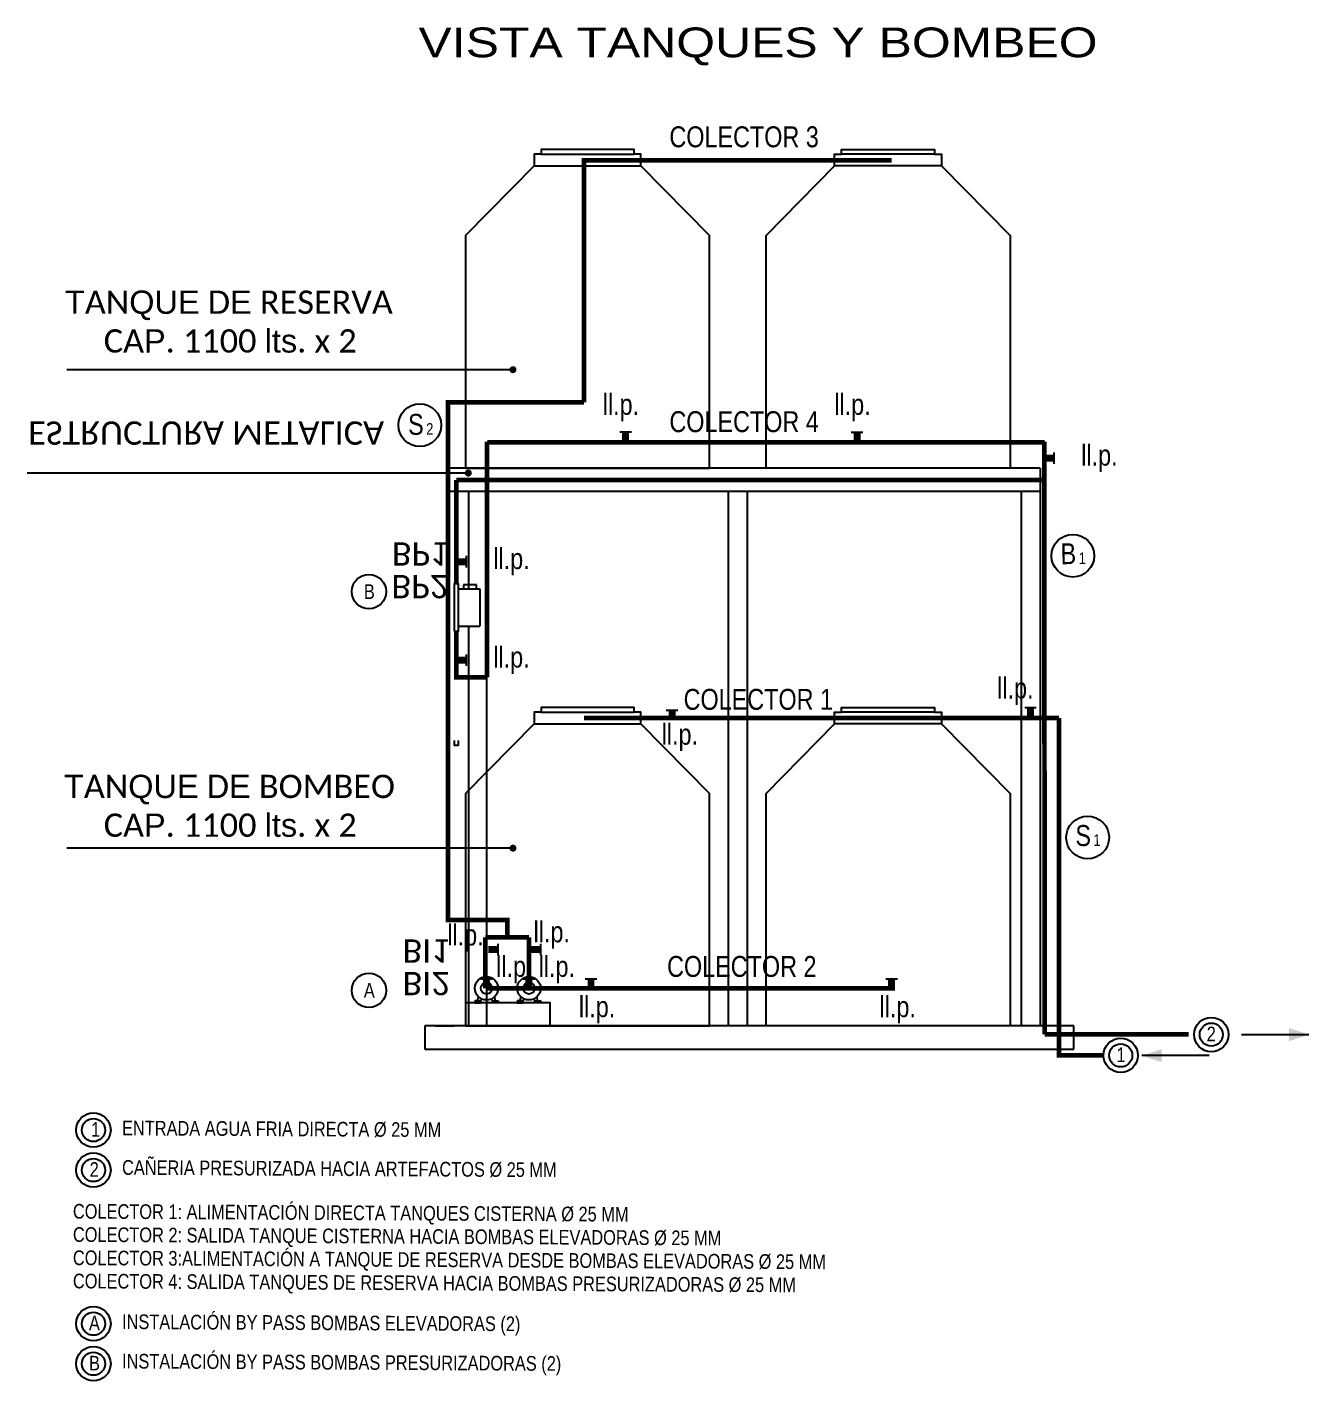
# Model space of a CAD drawing. Header units: metres. Extents: x -22 to 82, y -7 to 32.
# Drawn here: x 57.83 to 63.35, y 4.58 to 10.4 of the extents above; entities that cross this region are included whole.
import ezdxf

# ---------------------------------------------------------------- set-up
doc = ezdxf.new("R2010")
doc.units = ezdxf.units.M
doc.header["$LTSCALE"] = 2
doc.header["$MEASUREMENT"] = 0
doc.linetypes.add('HIDDEN', pattern=[0.375, 0.25, -0.125])
doc.layers.get('0').update_dxf_attribs({"color": 252, "linetype": 'CONTINUOUS'})
for name, color, linetype in [('0_-_CORTES', 252, 'CONTINUOUS'), ('3SA_TEXTO_1-200', 1, 'CONTINUOUS'), ('AGUA_CALIENTE', 240, 'CONTINUOUS'), ('AGUA_FRIA', 170, 'HIDDEN'), ('AGUA_TEXTO', 2, 'CONTINUOUS'), ('AGUA_TEXTO @ 1', 2, 'CONTINUOUS'), ('AGUA_TEXTO @ 1 VP1', 2, 'CONTINUOUS'), ('AGUA_TEXTO @ 1 VP2', 2, 'CONTINUOUS'), ('AGUA_TEXTO @ 1 VP3', 2, 'CONTINUOUS'), ('AGUA_TEXTO @ 1 VP4', 2, 'CONTINUOUS'), ('AGUA_TEXTO @ 1 VP5', 2, 'CONTINUOUS'), ('AGUA_TEXTO @ 1 VPModel', 2, 'CONTINUOUS'), ('CARPINTERIAS', 252, 'CONTINUOUS'), ('ESTRUCTURA', 252, 'CONTINUOUS'), ('PDF2_-FADE-IS-TXT', 7, 'CONTINUOUS')]:
    doc.layers.add(name, color=color, linetype=linetype)
doc.styles.add('ROMANS', font='romans')
doc.styles.add('SANSS___', font='sanss___.ttf')
doc.styles.add('TCH-1-50-CA', font='calibri.ttf', dxfattribs={"height": 0.1})
doc.dimstyles.new('100', dxfattribs={"dimscale": 0, "dimtxt": 0.2, "dimasz": 0.3, "dimexe": 0.05, "dimexo": 0.05, "dimgap": 0.05, "dimtad": 1, "dimzin": 0, "dimdsep": 46, "dimtxsty": 'ROMANS', "dimblk": 'OBLIQUE', "dimcen": 0.9, "dimclrd": 256, "dimclre": 256, "dimclrt": 2, "dimazin": 0, "dimtfac": 1, "dimtmove": 0, "dimatfit": 3, "dimldrblk": 'OBLIQUE', "dimfxl": 1, "dimtolj": 1, "dimtzin": 0, "dimarcsym": 0})

# ---------------------------------------------------------------- blocks, each defined once
blk = doc.blocks.new('TANQ_1000')
at = {"color": 252}
for points in [[(0.325, 1.35), (0.295, 1.35), (0.295, 1.3), (0.725, 1.3), (0.755, 1.3), (0.755, 1.35), (0.725, 1.35)], [(0.525, 1.37), (0.325, 1.37), (0.325, 1.35), (0.725, 1.35), (0.725, 1.37), (0.525, 1.37)], [(0.295, 1.3), (0, 1), (0, 0), (1.05, 0), (1.05, 1), (0.755, 1.3)]]:
    blk.add_lwpolyline(points, dxfattribs=at)
blk = doc.blocks.new('*U50')
at = {"layer": 'AGUA_TEXTO @ 1 VP1', "extrusion": (0, 0, -1), "insert": (59.4023, 8.0846), "char_height": 0.1, "width": 2.110684, "attachment_point": 1, "text_direction": (1, 0, 0), "style": 'TCH-1-50-CA'}
blk.add_mtext('BP1', dxfattribs=at)
at = {"layer": 'AGUA_TEXTO @ 1 VP2', "extrusion": (0, 0, -1), "insert": (59.4023, 8.0846), "char_height": 0.1, "width": 2.110684, "attachment_point": 1, "text_direction": (1, 0, 0), "style": 'TCH-1-50-CA'}
blk.add_mtext('BP1', dxfattribs=at)
at = {"layer": 'AGUA_TEXTO @ 1 VP3', "extrusion": (0, 0, -1), "insert": (59.4023, 8.0846), "char_height": 0.1, "width": 2.110684, "attachment_point": 1, "text_direction": (1, 0, 0), "style": 'TCH-1-50-CA'}
blk.add_mtext('BP1', dxfattribs=at)
at = {"layer": 'AGUA_TEXTO @ 1 VP4', "extrusion": (0, 0, -1), "insert": (59.4023, 8.0846), "char_height": 0.1, "width": 2.110684, "attachment_point": 1, "text_direction": (1, 0, 0), "style": 'TCH-1-50-CA'}
blk.add_mtext('BP1', dxfattribs=at)
at = {"layer": 'AGUA_TEXTO @ 1 VP5', "extrusion": (0, 0, -1), "insert": (59.4023, 8.0846), "char_height": 0.1, "width": 2.110684, "attachment_point": 1, "text_direction": (1, 0, 0), "style": 'TCH-1-50-CA'}
blk.add_mtext('BP1', dxfattribs=at)
at = {"layer": 'AGUA_TEXTO @ 1 VPModel', "extrusion": (0, 0, -1), "insert": (59.4023, 8.0846), "char_height": 0.1, "width": 2.110684, "attachment_point": 1, "text_direction": (1, 0, 0), "style": 'TCH-1-50-CA'}
blk.add_mtext('BP1', dxfattribs=at)
blk = doc.blocks.new('*U51')
at = {"layer": 'AGUA_TEXTO @ 1 VP1', "extrusion": (0, 0, -1), "insert": (59.4006, 7.9443), "char_height": 0.1, "width": 2.110684, "attachment_point": 1, "text_direction": (1, 0, 0), "style": 'TCH-1-50-CA'}
blk.add_mtext('BP2', dxfattribs=at)
at = {"layer": 'AGUA_TEXTO @ 1 VP2', "extrusion": (0, 0, -1), "insert": (59.4006, 7.9443), "char_height": 0.1, "width": 2.110684, "attachment_point": 1, "text_direction": (1, 0, 0), "style": 'TCH-1-50-CA'}
blk.add_mtext('BP2', dxfattribs=at)
at = {"layer": 'AGUA_TEXTO @ 1 VP3', "extrusion": (0, 0, -1), "insert": (59.4006, 7.9443), "char_height": 0.1, "width": 2.110684, "attachment_point": 1, "text_direction": (1, 0, 0), "style": 'TCH-1-50-CA'}
blk.add_mtext('BP2', dxfattribs=at)
at = {"layer": 'AGUA_TEXTO @ 1 VP4', "extrusion": (0, 0, -1), "insert": (59.4006, 7.9443), "char_height": 0.1, "width": 2.110684, "attachment_point": 1, "text_direction": (1, 0, 0), "style": 'TCH-1-50-CA'}
blk.add_mtext('BP2', dxfattribs=at)
at = {"layer": 'AGUA_TEXTO @ 1 VP5', "extrusion": (0, 0, -1), "insert": (59.4006, 7.9443), "char_height": 0.1, "width": 2.110684, "attachment_point": 1, "text_direction": (1, 0, 0), "style": 'TCH-1-50-CA'}
blk.add_mtext('BP2', dxfattribs=at)
at = {"layer": 'AGUA_TEXTO @ 1 VPModel', "extrusion": (0, 0, -1), "insert": (59.4006, 7.9443), "char_height": 0.1, "width": 2.110684, "attachment_point": 1, "text_direction": (1, 0, 0), "style": 'TCH-1-50-CA'}
blk.add_mtext('BP2', dxfattribs=at)
blk = doc.blocks.new('*U52')
at = {"layer": 'AGUA_TEXTO @ 1 VP1', "extrusion": (0, 0, -1), "insert": (59.4484, 6.2366), "char_height": 0.1, "width": 2.110684, "attachment_point": 1, "text_direction": (1, 0, 0), "style": 'TCH-1-50-CA'}
blk.add_mtext('BI2', dxfattribs=at)
at = {"layer": 'AGUA_TEXTO @ 1 VP2', "extrusion": (0, 0, -1), "insert": (59.4484, 6.2366), "char_height": 0.1, "width": 2.110684, "attachment_point": 1, "text_direction": (1, 0, 0), "style": 'TCH-1-50-CA'}
blk.add_mtext('BI2', dxfattribs=at)
at = {"layer": 'AGUA_TEXTO @ 1 VP3', "extrusion": (0, 0, -1), "insert": (59.4484, 6.2366), "char_height": 0.1, "width": 2.110684, "attachment_point": 1, "text_direction": (1, 0, 0), "style": 'TCH-1-50-CA'}
blk.add_mtext('BI2', dxfattribs=at)
at = {"layer": 'AGUA_TEXTO @ 1 VP4', "extrusion": (0, 0, -1), "insert": (59.4484, 6.2366), "char_height": 0.1, "width": 2.110684, "attachment_point": 1, "text_direction": (1, 0, 0), "style": 'TCH-1-50-CA'}
blk.add_mtext('BI2', dxfattribs=at)
at = {"layer": 'AGUA_TEXTO @ 1 VP5', "extrusion": (0, 0, -1), "insert": (59.4484, 6.2366), "char_height": 0.1, "width": 2.110684, "attachment_point": 1, "text_direction": (1, 0, 0), "style": 'TCH-1-50-CA'}
blk.add_mtext('BI2', dxfattribs=at)
at = {"layer": 'AGUA_TEXTO @ 1 VPModel', "extrusion": (0, 0, -1), "insert": (59.4484, 6.2366), "char_height": 0.1, "width": 2.110684, "attachment_point": 1, "text_direction": (1, 0, 0), "style": 'TCH-1-50-CA'}
blk.add_mtext('BI2', dxfattribs=at)
blk = doc.blocks.new('*U53')
at = {"layer": 'AGUA_TEXTO @ 1 VP1', "extrusion": (0, 0, -1), "insert": (59.4484, 6.3764), "char_height": 0.1, "width": 2.110684, "attachment_point": 1, "text_direction": (1, 0, 0), "style": 'TCH-1-50-CA'}
blk.add_mtext('BI1', dxfattribs=at)
at = {"layer": 'AGUA_TEXTO @ 1 VP2', "extrusion": (0, 0, -1), "insert": (59.4484, 6.3764), "char_height": 0.1, "width": 2.110684, "attachment_point": 1, "text_direction": (1, 0, 0), "style": 'TCH-1-50-CA'}
blk.add_mtext('BI1', dxfattribs=at)
at = {"layer": 'AGUA_TEXTO @ 1 VP3', "extrusion": (0, 0, -1), "insert": (59.4484, 6.3764), "char_height": 0.1, "width": 2.110684, "attachment_point": 1, "text_direction": (1, 0, 0), "style": 'TCH-1-50-CA'}
blk.add_mtext('BI1', dxfattribs=at)
at = {"layer": 'AGUA_TEXTO @ 1 VP4', "extrusion": (0, 0, -1), "insert": (59.4484, 6.3764), "char_height": 0.1, "width": 2.110684, "attachment_point": 1, "text_direction": (1, 0, 0), "style": 'TCH-1-50-CA'}
blk.add_mtext('BI1', dxfattribs=at)
at = {"layer": 'AGUA_TEXTO @ 1 VP5', "extrusion": (0, 0, -1), "insert": (59.4484, 6.3764), "char_height": 0.1, "width": 2.110684, "attachment_point": 1, "text_direction": (1, 0, 0), "style": 'TCH-1-50-CA'}
blk.add_mtext('BI1', dxfattribs=at)
at = {"layer": 'AGUA_TEXTO @ 1 VPModel', "extrusion": (0, 0, -1), "insert": (59.4484, 6.3764), "char_height": 0.1, "width": 2.110684, "attachment_point": 1, "text_direction": (1, 0, 0), "style": 'TCH-1-50-CA'}
blk.add_mtext('BI1', dxfattribs=at)
blk = doc.blocks.new('*U54')
at = {"layer": 'AGUA_TEXTO @ 1 VP1', "extrusion": (0, 0, -1), "insert": (57.6043, 8.605), "char_height": 0.1, "width": 1.999296, "attachment_point": 1, "text_direction": (1, 0, 0), "style": 'TCH-1-50-CA'}
blk.add_mtext('\\pi0.23388;ESTRUCTURA METALICA', dxfattribs=at)
at = {"layer": 'AGUA_TEXTO @ 1 VP2', "extrusion": (0, 0, -1), "insert": (57.6043, 8.605), "char_height": 0.1, "width": 1.999296, "attachment_point": 1, "text_direction": (1, 0, 0), "style": 'TCH-1-50-CA'}
blk.add_mtext('\\pi0.23388;ESTRUCTURA METALICA', dxfattribs=at)
at = {"layer": 'AGUA_TEXTO @ 1 VP3', "extrusion": (0, 0, -1), "insert": (57.6043, 8.605), "char_height": 0.1, "width": 1.999296, "attachment_point": 1, "text_direction": (1, 0, 0), "style": 'TCH-1-50-CA'}
blk.add_mtext('\\pi0.23388;ESTRUCTURA METALICA', dxfattribs=at)
at = {"layer": 'AGUA_TEXTO @ 1 VP4', "extrusion": (0, 0, -1), "insert": (57.6043, 8.605), "char_height": 0.1, "width": 1.999296, "attachment_point": 1, "text_direction": (1, 0, 0), "style": 'TCH-1-50-CA'}
blk.add_mtext('\\pi0.23388;ESTRUCTURA METALICA', dxfattribs=at)
at = {"layer": 'AGUA_TEXTO @ 1 VP5', "extrusion": (0, 0, -1), "insert": (57.6043, 8.605), "char_height": 0.1, "width": 1.999296, "attachment_point": 1, "text_direction": (1, 0, 0), "style": 'TCH-1-50-CA'}
blk.add_mtext('\\pi0.23388;ESTRUCTURA METALICA', dxfattribs=at)
at = {"layer": 'AGUA_TEXTO @ 1 VPModel', "extrusion": (0, 0, -1), "insert": (57.6043, 8.605), "char_height": 0.1, "width": 1.999296, "attachment_point": 1, "text_direction": (1, 0, 0), "style": 'TCH-1-50-CA'}
blk.add_mtext('\\pi0.23388;ESTRUCTURA METALICA', dxfattribs=at)

msp = doc.modelspace()

# ---------------------------------------------------------------- linework, layer by layer
at = {"layer": '0_-_CORTES'}
for p, q in [((59.6899, 7.9844), (59.7805, 7.9844)), ((59.6899, 7.8244), (59.7805, 7.8244))]:
    msp.add_line(p, q, dxfattribs=at)
for points in [[(59.6709, 7.8021), (59.6899, 7.8021), (59.6899, 8.0066), (59.6709, 8.0066)], [(59.7193, 6.1044), (60.083, 6.1044), (60.083, 6.2044), (59.7193, 6.2044)]]:
    msp.add_lwpolyline(points, close=True, dxfattribs=at)
for points in [[(59.7805, 7.9844), (59.7805, 7.8244)], [(59.6709, 7.332), (59.6709, 7.312), (59.6899, 7.312), (59.6899, 7.332)]]:
    msp.add_lwpolyline(points, dxfattribs=at)
for centre, radius in [((59.8099, 6.2663), 0.05), ((59.8099, 6.2663), 0.025), ((59.9925, 6.2663), 0.05), ((59.9925, 6.2663), 0.025)]:
    msp.add_circle(centre, radius, dxfattribs=at)
at = {"layer": 'AGUA_CALIENTE'}
for p, q in [((63.0579, 6.0673), (63.3474, 6.067)), ((62.9182, 5.9768), (62.6287, 5.9765))]:
    msp.add_line(p, q, dxfattribs=at)
for points in [[(63.2617, 6.0387), (63.2617, 6.0955), (63.3474, 6.067)], [(62.7144, 5.9482), (62.7144, 6.005), (62.6287, 5.9765)]]:
    msp.add_solid(points, dxfattribs=at)
at = {"layer": 'AGUA_FRIA'}
for p, q in [((60.433, 8.659), (60.383, 8.659)), ((61.3788, 8.659), (61.4288, 8.659)), ((62.2506, 8.5721), (62.2506, 8.5221)), ((59.7218, 8.1265), (59.7218, 8.0765)), ((59.7218, 7.7031), (59.7218, 7.6531)), ((60.5833, 7.4629), (60.6333, 7.4629)), ((62.1249, 7.474), (62.1749, 7.474)), ((59.8588, 6.4582), (59.8588, 6.4082)), ((60.0417, 6.4582), (60.0417, 6.4082)), ((59.7849, 6.3077), (59.8349, 6.3077)), ((59.9675, 6.3077), (60.0175, 6.3077)), ((60.2343, 6.3077), (60.2843, 6.3077)), ((61.5274, 6.3077), (61.5774, 6.3077))]:
    msp.add_line(p, q, dxfattribs=at)
at = {"layer": 'AGUA_FRIA', "linetype": 'Continuous', "const_width": 0.02}
for points in [[(61.5524, 9.828), (60.2196, 9.828)], [(60.2293, 9.828), (60.2293, 8.7879)], [(59.8988, 6.4856), (59.8988, 6.5605), (59.6445, 6.5605), (59.6445, 8.7879), (60.2293, 8.7879)], [(59.8117, 8.6176), (59.8117, 7.6042)], [(62.2108, 8.6154), (59.8133, 8.6154)], [(62.2092, 8.6176), (62.2108, 6.0677)], [(59.6804, 8.0066), (59.6804, 8.4537)], [(62.2108, 8.4537), (59.6804, 8.4537)], [(59.8117, 7.6042), (59.6804, 7.6042), (59.6804, 7.8021)], [(60.2293, 7.4294), (62.2726, 7.4294)], [(62.4618, 5.9778), (62.2726, 5.9778), (62.2726, 7.4294)], [(59.9925, 6.4856), (59.8051, 6.4856)], [(59.8051, 6.4856), (59.8051, 6.2663)], [(59.9925, 6.4856), (59.9925, 6.2663)], [(61.5669, 6.2663), (59.8099, 6.2663)], [(62.8298, 6.0677), (62.2108, 6.0677)]]:
    msp.add_lwpolyline(points, dxfattribs=at)
at = {"layer": 'AGUA_FRIA', "const_width": 0.03}
for points in [[(60.408, 8.6176), (60.408, 8.659)], [(61.4038, 8.6176), (61.4038, 8.659)], [(62.2092, 8.5471), (62.2506, 8.5471)], [(59.6804, 8.1017), (59.7218, 8.1017)], [(59.6804, 7.6783), (59.7218, 7.6783)], [(60.6083, 7.4215), (60.6083, 7.4629)], [(62.1499, 7.4326), (62.1499, 7.474)], [(59.8174, 6.4332), (59.8588, 6.4332)], [(60.0003, 6.4332), (60.0417, 6.4332)], [(59.8099, 6.2663), (59.8099, 6.3077)], [(59.9925, 6.2663), (59.9925, 6.3077)], [(60.2593, 6.2663), (60.2593, 6.3077)], [(61.5524, 6.2663), (61.5524, 6.3077)]]:
    msp.add_lwpolyline(points, dxfattribs=at)
at = {"layer": 'AGUA_FRIA', "color": 252}
for points in [[(59.7669, 7.9844), (59.7669, 8.0024), (59.7108, 8.0024), (59.7108, 7.9844)], [(59.7717, 6.2127), (59.7755, 6.2301)], [(59.7842, 6.2127), (59.7903, 6.2203)], [(59.8356, 6.2127), (59.8295, 6.2203)], [(59.8481, 6.2127), (59.8444, 6.2301)], [(59.9542, 6.2127), (59.958, 6.2301)], [(59.9668, 6.2127), (59.9729, 6.2203)], [(60.0182, 6.2127), (60.0121, 6.2203)], [(60.0307, 6.2127), (60.0269, 6.2301)]]:
    msp.add_lwpolyline(points, dxfattribs=at)
for points in [[(59.7842, 6.2127), (59.7591, 6.2127), (59.7591, 6.2044), (59.7842, 6.2044)], [(59.8356, 6.2127), (59.8607, 6.2127), (59.8607, 6.2044), (59.8356, 6.2044)], [(59.9668, 6.2127), (59.9417, 6.2127), (59.9417, 6.2044), (59.9668, 6.2044)], [(60.0182, 6.2127), (60.0433, 6.2127), (60.0433, 6.2044), (60.0182, 6.2044)]]:
    msp.add_lwpolyline(points, close=True, dxfattribs=at)
at = {"layer": 'AGUA_FRIA', "color": 160, "linetype": 'ByBlock'}
for centre, radius in [((59.5227, 8.689), 0.0919), ((62.3321, 8.1274), 0.0919), ((59.3041, 7.9729), 0.074), ((62.3958, 6.9149), 0.0919), ((59.3041, 6.2575), 0.074), ((62.9275, 6.0673), 0.074), ((62.9275, 6.0673), 0.0497), ((62.5379, 5.9778), 0.074), ((62.5379, 5.9778), 0.0497), ((58.1192, 5.6566), 0.074), ((58.1192, 5.6566), 0.0497), ((58.1192, 5.4844), 0.074), ((58.1192, 5.4844), 0.0497), ((58.1192, 4.8233), 0.074), ((58.1192, 4.8233), 0.0497), ((58.1192, 4.6511), 0.074), ((58.1192, 4.6511), 0.0497)]:
    msp.add_circle(centre, radius, dxfattribs=at)
at = {"layer": 'CARPINTERIAS'}
for p, q in [((59.7317, 8.4044), (59.7317, 7.9844)), ((59.7317, 7.8244), (59.7317, 6.1044)), ((59.5909, 6.1044), (59.6709, 6.1044))]:
    msp.add_line(p, q, dxfattribs=at)
for points in [[(62.1909, 8.5044), (59.6445, 8.5044), (59.6445, 8.4044), (62.1909, 8.4044)], [(62.1909, 8.5044), (62.1909, 6.1044), (62.1109, 6.1044)], [(59.8117, 6.1044), (59.8117, 8.4044)], [(60.9309, 8.4044), (60.9309, 6.1044), (60.8509, 6.1044), (60.8509, 8.4044)], [(62.1109, 6.1044), (62.1109, 8.4044)]]:
    msp.add_lwpolyline(points, dxfattribs=at)
at = {"layer": 'ESTRUCTURA'}
for p, q in [((62.3369, 6.1044), (59.5441, 6.1044)), ((59.5441, 6.1044), (59.5441, 6.0044)), ((62.3369, 6.0044), (62.3369, 6.1044)), ((59.5441, 6.0044), (62.3369, 6.0044))]:
    msp.add_line(p, q, dxfattribs=at)

# ---------------------------------------------------------------- block references
at = {"layer": '3SA_TEXTO_1-200', "color": 252}
for p in [(59.7193, 8.5044), (59.7193, 6.1044)]:
    msp.add_blockref('TANQ_1000', p, dxfattribs=at)
at = {"layer": '3SA_TEXTO_1-200', "color": 252, "xscale": -1}
for p in [(62.0624, 8.5044), (62.0624, 6.1044)]:
    msp.add_blockref('TANQ_1000', p, dxfattribs=at)
at = {"layer": 'AGUA_TEXTO'}
for name in ['*U54', '*U50', '*U51', '*U53', '*U52']:
    msp.add_blockref(name, (0, 0), dxfattribs=at)

# ---------------------------------------------------------------- texts
at = {"layer": 'AGUA_TEXTO', "color": 4, "style": 'SANSS___', "width": 1.2}
msp.add_text('VISTA TANQUES Y BOMBEO', height=0.128, dxfattribs=at).set_placement((59.5174, 10.2719))
at = {"layer": 'AGUA_TEXTO', "color": 2, "style": 'SANSS___', "width": 0.8}
for s, p in [('COLECTOR 3', (60.5966, 9.8847)), ('ll.p.', (60.3098, 8.7334)), ('ll.p.', (61.3059, 8.7334)), ('COLECTOR 4', (60.5966, 8.6591)), ('ll.p.', (62.368, 8.515)), ('ll.p.', (59.8391, 8.0696)), ('ll.p.', (59.8391, 7.6462)), ('ll.p.', (62.0064, 7.513)), ('COLECTOR 1', (60.6577, 7.4645)), ('ll.p.', (60.5633, 7.3143)), ('ll.p.', (59.6411, 6.4505)), ('ll.p.', (60.0123, 6.4641)), ('ll.p.', (59.8515, 6.3154)), ('ll.p.', (60.0341, 6.3154)), ('COLECTOR 2', (60.5866, 6.3154)), ('ll.p.', (60.2072, 6.1421)), ('ll.p.', (61.5004, 6.1421))]:
    msp.add_text(s, height=0.09, dxfattribs=at).set_placement(p)
for s, height, rotation, p in [('S', 0.09, 0.314, (59.4728, 8.6473)), ('2', 0.05, 0.314, (59.5504, 8.6477)), ('B', 0.09, 0.314, (62.2794, 8.0909)), ('1', 0.05, 0.314, (62.357, 8.0913)), ('B', 0.063, 359.686, (59.2822, 7.9416)), ('S', 0.09, 0.314, (62.3431, 6.8784)), ('1', 0.05, 0.314, (62.4206, 6.8788)), ('A', 0.063, 359.686, (59.2822, 6.2261)), ('2', 0.063, 359.686, (62.9074, 6.0383)), ('1', 0.063, 359.686, (62.5193, 5.9488)), ('1', 0.063, 359.686, (58.1092, 5.6277)), ('2', 0.063, 359.686, (58.1027, 5.4555)), ('A', 0.063, 359.686, (58.0998, 4.7944)), ('B', 0.063, 359.686, (58.1, 4.6222))]:
    msp.add_text(s, height=height, rotation=rotation, dxfattribs=at).set_placement(p)
at = {"layer": 'AGUA_TEXTO @ 1', "char_height": 0.1, "width": 2.482997, "attachment_point": 1, "style": 'TCH-1-50-CA'}
for s, insert in [('\\pi0.53444;{\\fArial|b0|i0|c238|p34;T}AN{\\fArial|b0|i0|c238|p34;QUE} D{\\fArial|b0|i0|c238|p34;E} RESERVA \\P\\pi0.70087;CA{\\fArial|b0|i0|c238|p34;P}. 1100 {\\fArial|b0|i0|c238|p34;lts}. x 2 ', (57.4625, 9.2682)), ('\\pi0.53005;{\\fArial|b0|i0|c238|p34;T}AN{\\fArial|b0|i0|c238|p34;QUE} D{\\fArial|b0|i0|c238|p34;E} BOMBEO \\P\\pi0.70087;CA{\\fArial|b0|i0|c238|p34;P}. 1100 {\\fArial|b0|i0|c238|p34;lts}. x 2 ', (57.4625, 7.1849))]:
    msp.add_mtext(s, dxfattribs=dict(at, insert=insert))
at = {"layer": 'PDF2_-FADE-IS-TXT', "style": 'SANSS___', "width": 0.8}
for s, p in [('ENTRADA AGUA FRIA DIRECTA Ø 25 MM', (58.2419, 5.6338)), ('CAÑERIA PRESURIZADA HACIA ARTEFACTOS Ø 25 MM', (58.2419, 5.4641)), ('COLECTOR 1: ALIMENTACIÓN DIRECTA TANQUES CISTERNA Ø 25 MM', (58.0307, 5.2756)), ('COLECTOR 2: SALIDA TANQUE CISTERNA HACIA BOMBAS ELEVADORAS Ø 25 MM', (58.0307, 5.1756)), ('COLECTOR 3:ALIMENTACIÓN A TANQUE DE RESERVA DESDE BOMBAS ELEVADORAS Ø 25 MM', (58.0307, 5.0756)), ('COLECTOR 4: SALIDA TANQUES DE RESERVA HACIA BOMBAS PRESURIZADORAS Ø 25 MM', (58.0307, 4.9756)), ('INSTALACIÓN BY PASS BOMBAS ELEVADORAS (2)', (58.2419, 4.8005)), ('INSTALACIÓN BY PASS BOMBAS PRESURIZADORAS (2)', (58.2419, 4.6308))]:
    msp.add_text(s, height=0.063, rotation=359.686, dxfattribs=at).set_placement(p)

# ---------------------------------------------------------------- leaders
at = {"ltscale": 0.1}
for points in [[(59.9236, 8.9277), (58.0046, 8.9277)], [(59.7317, 8.483), (57.8337, 8.483)], [(59.9236, 6.8692), (58.0046, 6.8692)]]:
    msp.add_leader(points, dimstyle='100', override={"dimscale": 1, "dimasz": 0.03, "dimldrblk": 'DOT', "dimfxl": 0.18, "dimfxlon": 1, "dimarcsym": 1}, dxfattribs=at)

doc.saveas('drawing.dxf')
